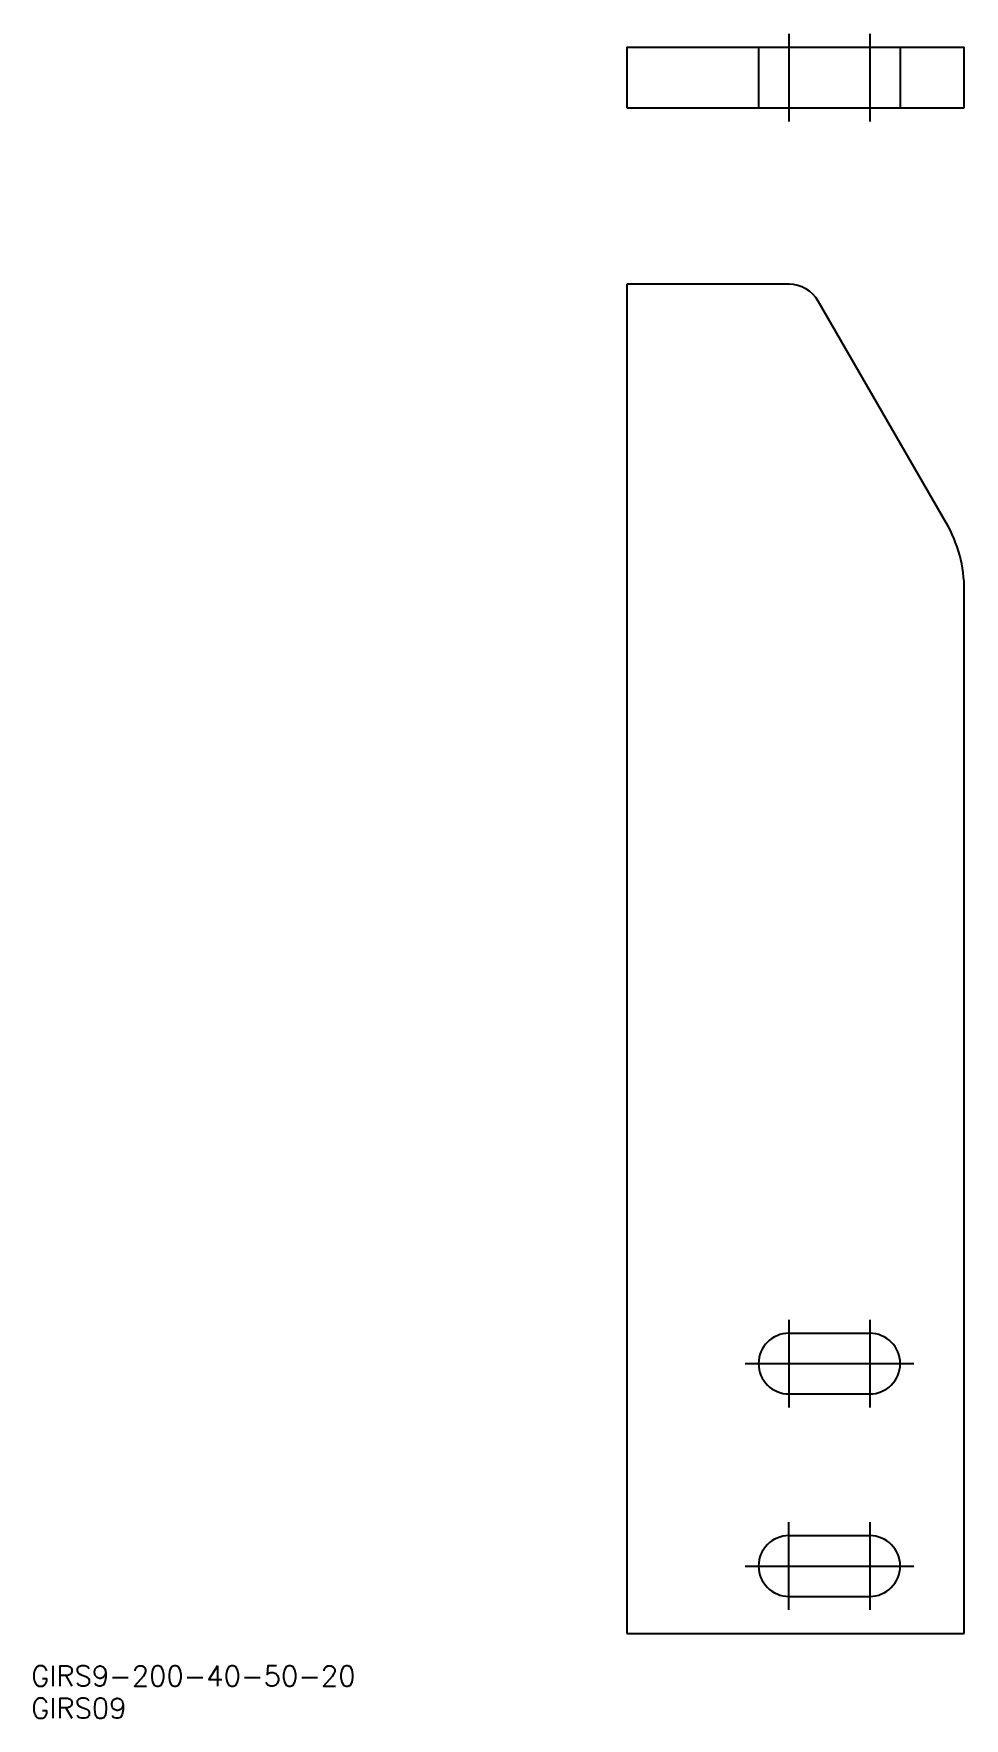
# Model space of a CAD drawing. Extents: x -88 to 50, y -13 to 237.
import ezdxf

# ---------------------------------------------------------------- set-up
doc = ezdxf.new("R2010")
doc.units = 0
doc.linetypes.add('CENTER', pattern=[50.8, 31.75, -6.35, 6.35, -6.35])
doc.linetypes.add('DASHED', pattern=[19.05, 12.7, -6.35])
doc.layers.get('0').update_dxf_attribs({"linetype": 'CONTINUOUS'})
doc.layers.add('CENTER', color=1, linetype='CENTER')
doc.styles.get("Standard").update_dxf_attribs({"font": 'txt.shx', "height": 3, "bigfont": 'bigfont.shx'})

msp = doc.modelspace()

# ---------------------------------------------------------------- linework, layer by layer
at = {"color": 7, "linetype": 'CONTINUOUS'}
for p, q in [((0, 235.15), (50, 235.15)), ((0, 235.15), (0, 226.15)), ((24.02, 226.15), (24.02, 235.15)), ((50, 226.15), (50, 235.15)), ((0, 226.15), (50, 226.15)), ((0, 200), (0, 0)), ((24.02, 200), (0, 200)), ((47.32, 164.64), (28.35, 197.5)), ((50, 0), (50, 154.64)), ((24, 44.5), (36, 44.5)), ((24, 35.5), (36, 35.5)), ((24, 14.5), (36, 14.5)), ((24, 5.5), (36, 5.5)), ((0, 0), (50, 0))]:
    msp.add_line(p, q, dxfattribs=at)
at = {"color": 3, "linetype": 'DASHED'}
for p, q in [((19.5, 235.15), (19.5, 226.15)), ((40.5, 235.15), (40.5, 226.15))]:
    msp.add_line(p, q, dxfattribs=at)
at = {"color": 7, "linetype": 'CONTINUOUS'}
for centre, radius, start, end in [((24.02, 195), 5, 30, 90), ((30, 154.64), 20, 0, 30), ((24, 40), 4.5, 90, 270), ((36, 40), 4.5, 270, 90), ((24, 10), 4.5, 90, 270), ((36, 10), 4.5, 270, 90)]:
    msp.add_arc(centre, radius, start, end, dxfattribs=at)
at = {"layer": 'CENTER', "color": 1, "linetype": 'CENTER'}
for p, q in [((24, 237.15), (24, 224.15)), ((36, 237.15), (36, 224.15)), ((24, 46.5), (24, 33.5)), ((36, 46.5), (36, 33.5)), ((17.5, 40), (42.5, 40)), ((24, 3.5), (24, 16.5)), ((36, 16.5), (36, 3.5)), ((17.5, 10), (42.5, 10))]:
    msp.add_line(p, q, dxfattribs=at)

# ---------------------------------------------------------------- texts
at = {"color": 7, "linetype": 'CONTINUOUS', "char_height": 3, "width": 60, "attachment_point": 1}
for s, insert in [('GIRS9-200-40-50-20', (-88.31, -4.8)), ('GIRS09', (-88.31, -9.58))]:
    msp.add_mtext(s, dxfattribs=dict(at, insert=insert))

doc.saveas('drawing.dxf')
